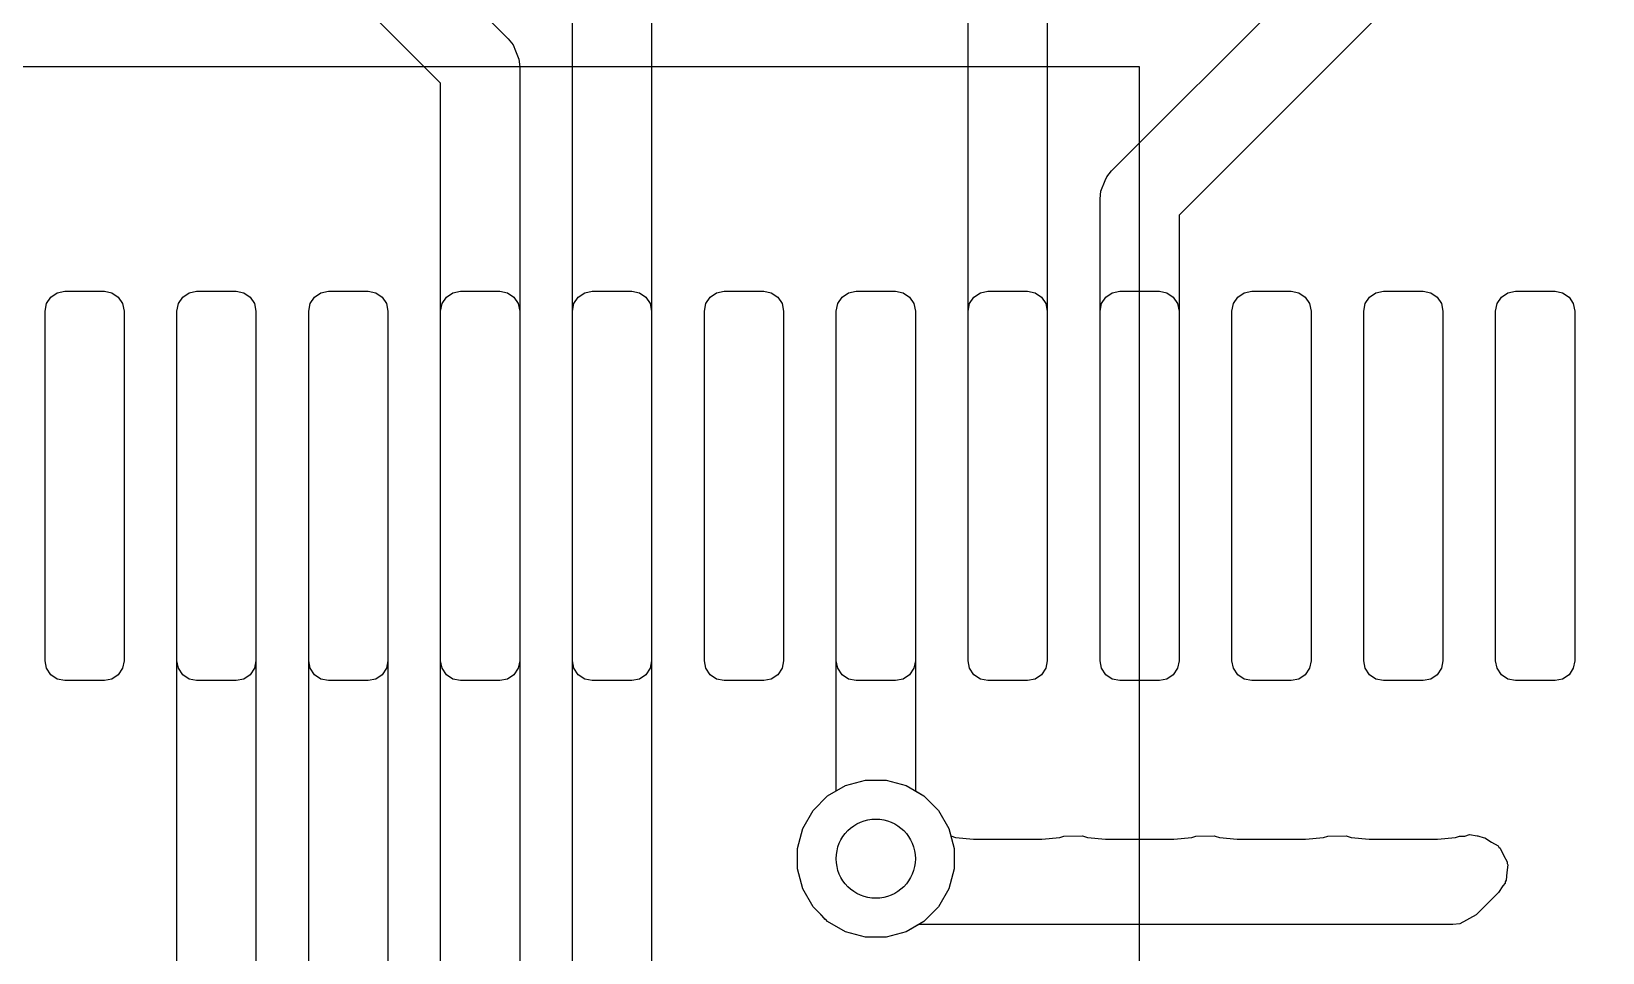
# Model space of a CAD drawing. Header units: inches. Extents: x 1.3 to 5.24, y -7.03 to -1.12.
# Drawn here: x 3.8307 to 4.0652, y -2.8683 to -2.7309 of the extents above; entities that cross this region are included whole.
import ezdxf

# ---------------------------------------------------------------- set-up
doc = ezdxf.new("R2010")
doc.units = ezdxf.units.IN
doc.header["$MEASUREMENT"] = 0
for name, color, linetype, true_color in [('B.Cu', 153, 'CONTINUOUS', 0x4d7fc4), ('F.Cu', 13, 'CONTINUOUS', 0xc83434), ('F.Mask', 201, 'CONTINUOUS', 0xd864ff), ('F.Paste', 253, 'CONTINUOUS', 0xb4a09a), ('In1.Cu', 91, 'CONTINUOUS', 0x7fc87f), ('In2.Cu', 33, 'CONTINUOUS', 0xce7d2c)]:
    doc.layers.add(name, color=color, linetype=linetype, true_color=true_color)

msp = doc.modelspace()

# ---------------------------------------------------------------- linework, layer by layer
at = {"layer": 'B.Cu'}
msp.add_circle((3.95669, -2.85433), 0.00591, dxfattribs=at)
at = {"layer": 'F.Cu', "linetype": 'CONTINUOUS'}
for p, q in [((3.99189, -2.75173), (4.09843, -2.64519)), ((3.98228, -2.64764), (3.98228, -2.77264)), ((3.97047, -2.77264), (3.97047, -2.65008)), ((4.10851, -2.65181), (4.00197, -2.75835)), ((3.88213, -2.71236), (3.90181, -2.73204)), ((3.92323, -2.71654), (3.92323, -2.77264)), ((3.91142, -2.77264), (3.91142, -2.71898)), ((3.89173, -2.73867), (3.87551, -2.72244)), ((3.90181, -2.73204), (3.90255, -2.73294)), ((3.90255, -2.73294), (3.90293, -2.73385)), ((3.90293, -2.73385), (3.90343, -2.73507)), ((3.90343, -2.73507), (3.90354, -2.73622)), ((3.90354, -2.73622), (3.90354, -2.77264)), ((3.89173, -2.77264), (3.89173, -2.73867)), ((3.99027, -2.75475), (3.99093, -2.75316)), ((3.99093, -2.75316), (3.99115, -2.75262)), ((3.99115, -2.75262), (3.99189, -2.75173)), ((3.99016, -2.75591), (3.99027, -2.75475)), ((3.99016, -2.77264), (3.99016, -2.75591)), ((4.00197, -2.75835), (4.00197, -2.77264)), ((3.83268, -2.77264), (3.8329, -2.77151)), ((3.8329, -2.77151), (3.83354, -2.77055)), ((3.83354, -2.77055), (3.8345, -2.76991)), ((3.8345, -2.76991), (3.83563, -2.76969)), ((3.83563, -2.76969), (3.84154, -2.76969)), ((3.84154, -2.76969), (3.84267, -2.76991)), ((3.84267, -2.76991), (3.84362, -2.77055)), ((3.84362, -2.77055), (3.84426, -2.77151)), ((3.84426, -2.77151), (3.84449, -2.77264)), ((3.85236, -2.77264), (3.85259, -2.77151)), ((3.85259, -2.77151), (3.85323, -2.77055)), ((3.85323, -2.77055), (3.85418, -2.76991)), ((3.85418, -2.76991), (3.85531, -2.76969)), ((3.85531, -2.76969), (3.86122, -2.76969)), ((3.86122, -2.76969), (3.86235, -2.76991)), ((3.86235, -2.76991), (3.86331, -2.77055)), ((3.86331, -2.77055), (3.86395, -2.77151)), ((3.86395, -2.77151), (3.86417, -2.77264)), ((3.87205, -2.77264), (3.87227, -2.77151)), ((3.87227, -2.77151), (3.87291, -2.77055)), ((3.87291, -2.77055), (3.87387, -2.76991)), ((3.87387, -2.76991), (3.875, -2.76969)), ((3.875, -2.76969), (3.88091, -2.76969)), ((3.88091, -2.76969), (3.88204, -2.76991)), ((3.88204, -2.76991), (3.88299, -2.77055)), ((3.88299, -2.77055), (3.88363, -2.77151)), ((3.88363, -2.77151), (3.88386, -2.77264)), ((3.9311, -2.77264), (3.93133, -2.77151)), ((3.93133, -2.77151), (3.93197, -2.77055)), ((3.93197, -2.77055), (3.93293, -2.76991)), ((3.93293, -2.76991), (3.93406, -2.76969)), ((3.93406, -2.76969), (3.93996, -2.76969)), ((3.93996, -2.76969), (3.94109, -2.76991)), ((3.94109, -2.76991), (3.94205, -2.77055)), ((3.94205, -2.77055), (3.94269, -2.77151)), ((3.94269, -2.77151), (3.94291, -2.77264)), ((3.95079, -2.77264), (3.95101, -2.77151)), ((3.95101, -2.77151), (3.95165, -2.77055)), ((3.95165, -2.77055), (3.95261, -2.76991)), ((3.95261, -2.76991), (3.95374, -2.76969)), ((3.95374, -2.76969), (3.95965, -2.76969)), ((3.95965, -2.76969), (3.96078, -2.76991)), ((3.96078, -2.76991), (3.96173, -2.77055)), ((3.96173, -2.77055), (3.96237, -2.77151)), ((3.96237, -2.77151), (3.9626, -2.77264)), ((4.00984, -2.77264), (4.01007, -2.77151)), ((4.01007, -2.77151), (4.01071, -2.77055)), ((4.01071, -2.77055), (4.01167, -2.76991)), ((4.01167, -2.76991), (4.0128, -2.76969)), ((4.0128, -2.76969), (4.0187, -2.76969)), ((4.0187, -2.76969), (4.01983, -2.76991)), ((4.01983, -2.76991), (4.02079, -2.77055)), ((4.02079, -2.77055), (4.02143, -2.77151)), ((4.02143, -2.77151), (4.02165, -2.77264)), ((4.02953, -2.77264), (4.02975, -2.77151)), ((4.02975, -2.77151), (4.03039, -2.77055)), ((4.03039, -2.77055), (4.03135, -2.76991)), ((4.03135, -2.76991), (4.03248, -2.76969)), ((4.03248, -2.76969), (4.03839, -2.76969)), ((4.03839, -2.76969), (4.03952, -2.76991)), ((4.03952, -2.76991), (4.04047, -2.77055)), ((4.04047, -2.77055), (4.04111, -2.77151)), ((4.04111, -2.77151), (4.04134, -2.77264)), ((4.04921, -2.77264), (4.04944, -2.77151)), ((4.04944, -2.77151), (4.05008, -2.77055)), ((4.05008, -2.77055), (4.05104, -2.76991)), ((4.05104, -2.76991), (4.05217, -2.76969)), ((4.05217, -2.76969), (4.05807, -2.76969)), ((4.05807, -2.76969), (4.0592, -2.76991)), ((4.0592, -2.76991), (4.06016, -2.77055)), ((4.06016, -2.77055), (4.0608, -2.77151)), ((4.0608, -2.77151), (4.06102, -2.77264)), ((3.83268, -2.8248), (3.83268, -2.77264)), ((3.84449, -2.77264), (3.84449, -2.8248)), ((3.85236, -2.79872), (3.85236, -2.77264)), ((3.86417, -2.77264), (3.86417, -2.79872)), ((3.87205, -2.79872), (3.87205, -2.77264)), ((3.88386, -2.77264), (3.88386, -2.79872)), ((3.89173, -2.79872), (3.89173, -2.77264)), ((3.90354, -2.77264), (3.90354, -2.79872)), ((3.91142, -2.79872), (3.91142, -2.77264)), ((3.92323, -2.77264), (3.92323, -2.79872)), ((3.9311, -2.8248), (3.9311, -2.77264)), ((3.94291, -2.77264), (3.94291, -2.8248)), ((3.95079, -2.79872), (3.95079, -2.77264)), ((3.9626, -2.77264), (3.9626, -2.79872)), ((3.97047, -2.8248), (3.97047, -2.77264)), ((3.98228, -2.77264), (3.98228, -2.8248)), ((3.99016, -2.8248), (3.99016, -2.77264)), ((4.00197, -2.77264), (4.00197, -2.8248)), ((4.00984, -2.8248), (4.00984, -2.77264)), ((4.02165, -2.77264), (4.02165, -2.8248)), ((4.02953, -2.8248), (4.02953, -2.77264)), ((4.04134, -2.77264), (4.04134, -2.8248)), ((4.04921, -2.8248), (4.04921, -2.77264)), ((4.06102, -2.77264), (4.06102, -2.8248)), ((3.85236, -2.87157), (3.85236, -2.79872)), ((3.86417, -2.79872), (3.86417, -2.87402)), ((3.87205, -2.89125), (3.87205, -2.79872)), ((3.88386, -2.79872), (3.88386, -2.8937)), ((3.89173, -2.90327), (3.89173, -2.79872)), ((3.90354, -2.79872), (3.90354, -2.90327)), ((3.91142, -2.87402), (3.91142, -2.79872)), ((3.92323, -2.79872), (3.92323, -2.87157)), ((3.95079, -2.84422), (3.95079, -2.79872)), ((3.9626, -2.79872), (3.9626, -2.84422)), ((3.8329, -2.82593), (3.83268, -2.8248)), ((3.83354, -2.82689), (3.8329, -2.82593)), ((3.84426, -2.82593), (3.84362, -2.82689)), ((3.84449, -2.8248), (3.84426, -2.82593)), ((3.93133, -2.82593), (3.9311, -2.8248)), ((3.93197, -2.82689), (3.93133, -2.82593)), ((3.94269, -2.82593), (3.94205, -2.82689)), ((3.94291, -2.8248), (3.94269, -2.82593)), ((3.9707, -2.82593), (3.97047, -2.8248)), ((3.97134, -2.82689), (3.9707, -2.82593)), ((3.98206, -2.82593), (3.98142, -2.82689)), ((3.98228, -2.8248), (3.98206, -2.82593)), ((3.99038, -2.82593), (3.99016, -2.8248)), ((3.99102, -2.82689), (3.99038, -2.82593)), ((4.00174, -2.82593), (4.0011, -2.82689)), ((4.00197, -2.8248), (4.00174, -2.82593)), ((4.01007, -2.82593), (4.00984, -2.8248)), ((4.01071, -2.82689), (4.01007, -2.82593)), ((4.02143, -2.82593), (4.02079, -2.82689)), ((4.02165, -2.8248), (4.02143, -2.82593)), ((4.02975, -2.82593), (4.02953, -2.8248)), ((4.03039, -2.82689), (4.02975, -2.82593)), ((4.04111, -2.82593), (4.04047, -2.82689)), ((4.04134, -2.8248), (4.04111, -2.82593)), ((4.04944, -2.82593), (4.04921, -2.8248)), ((4.05008, -2.82689), (4.04944, -2.82593)), ((4.0608, -2.82593), (4.06016, -2.82689)), ((4.06102, -2.8248), (4.0608, -2.82593)), ((3.8345, -2.82753), (3.83354, -2.82689)), ((3.83563, -2.82776), (3.8345, -2.82753)), ((3.84154, -2.82776), (3.83563, -2.82776)), ((3.84267, -2.82753), (3.84154, -2.82776)), ((3.84362, -2.82689), (3.84267, -2.82753)), ((3.93293, -2.82753), (3.93197, -2.82689)), ((3.93406, -2.82776), (3.93293, -2.82753)), ((3.93996, -2.82776), (3.93406, -2.82776)), ((3.94109, -2.82753), (3.93996, -2.82776)), ((3.94205, -2.82689), (3.94109, -2.82753)), ((3.9723, -2.82753), (3.97134, -2.82689)), ((3.97343, -2.82776), (3.9723, -2.82753)), ((3.97933, -2.82776), (3.97343, -2.82776)), ((3.98046, -2.82753), (3.97933, -2.82776)), ((3.98142, -2.82689), (3.98046, -2.82753)), ((3.99198, -2.82753), (3.99102, -2.82689)), ((3.99311, -2.82776), (3.99198, -2.82753)), ((3.99902, -2.82776), (3.99311, -2.82776)), ((4.00015, -2.82753), (3.99902, -2.82776)), ((4.0011, -2.82689), (4.00015, -2.82753)), ((4.01167, -2.82753), (4.01071, -2.82689)), ((4.0128, -2.82776), (4.01167, -2.82753)), ((4.0187, -2.82776), (4.0128, -2.82776)), ((4.01983, -2.82753), (4.0187, -2.82776)), ((4.02079, -2.82689), (4.01983, -2.82753)), ((4.03135, -2.82753), (4.03039, -2.82689)), ((4.03248, -2.82776), (4.03135, -2.82753)), ((4.03839, -2.82776), (4.03248, -2.82776)), ((4.03952, -2.82753), (4.03839, -2.82776)), ((4.04047, -2.82689), (4.03952, -2.82753)), ((4.05104, -2.82753), (4.05008, -2.82689)), ((4.05217, -2.82776), (4.05104, -2.82753)), ((4.05807, -2.82776), (4.05217, -2.82776)), ((4.0592, -2.82753), (4.05807, -2.82776)), ((4.06016, -2.82689), (4.0592, -2.82753)), ((3.9495, -2.84496), (3.95079, -2.84422)), ((3.9626, -2.84422), (3.96388, -2.84496)), ((3.94732, -2.84714), (3.9495, -2.84496)), ((3.96388, -2.84496), (3.96606, -2.84714)), ((3.94578, -2.84981), (3.94732, -2.84714)), ((3.96606, -2.84714), (3.9676, -2.84981)), ((3.94498, -2.85279), (3.94578, -2.84981)), ((3.9676, -2.84981), (3.96791, -2.85094)), ((3.96791, -2.85094), (3.9686, -2.85115)), ((3.9686, -2.85115), (3.97128, -2.8514)), ((3.97128, -2.8514), (3.97128, -2.8514)), ((3.97128, -2.8514), (3.98148, -2.8514)), ((3.98148, -2.8514), (3.98416, -2.85115)), ((3.98148, -2.8514), (3.98148, -2.8514)), ((3.98416, -2.85115), (3.98477, -2.85096)), ((3.98477, -2.85096), (3.98752, -2.85092)), ((3.98752, -2.85092), (3.98767, -2.85096)), ((3.98767, -2.85096), (3.98828, -2.85115)), ((3.98828, -2.85115), (3.99096, -2.8514)), ((3.99096, -2.8514), (3.99096, -2.8514)), ((3.99096, -2.8514), (4.00117, -2.8514)), ((4.00117, -2.8514), (4.00384, -2.85115)), ((4.00117, -2.8514), (4.00117, -2.8514)), ((4.00384, -2.85115), (4.00445, -2.85096)), ((4.00445, -2.85096), (4.0072, -2.85092)), ((4.0072, -2.85092), (4.00736, -2.85096)), ((4.00736, -2.85096), (4.00797, -2.85115)), ((4.00797, -2.85115), (4.01065, -2.8514)), ((4.01065, -2.8514), (4.01065, -2.8514)), ((4.01065, -2.8514), (4.02085, -2.8514)), ((4.02085, -2.8514), (4.02353, -2.85115)), ((4.02085, -2.8514), (4.02085, -2.8514)), ((4.02353, -2.85115), (4.02414, -2.85096)), ((4.02414, -2.85096), (4.02689, -2.85092)), ((4.02689, -2.85092), (4.02704, -2.85096)), ((4.02704, -2.85096), (4.02765, -2.85115)), ((4.02765, -2.85115), (4.03033, -2.8514)), ((4.03033, -2.8514), (4.03033, -2.8514)), ((4.03033, -2.8514), (4.04054, -2.8514)), ((4.04054, -2.8514), (4.04321, -2.85115)), ((4.04054, -2.8514), (4.04054, -2.8514)), ((4.04321, -2.85115), (4.04382, -2.85096)), ((4.04382, -2.85096), (4.04459, -2.85095)), ((4.04459, -2.85095), (4.04532, -2.85074)), ((4.04532, -2.85074), (4.04645, -2.85092)), ((4.04645, -2.85092), (4.04657, -2.85092)), ((4.04657, -2.85092), (4.04669, -2.85095)), ((4.04669, -2.85095), (4.04671, -2.85096)), ((4.04671, -2.85096), (4.04734, -2.85115)), ((4.04734, -2.85115), (4.04736, -2.85116)), ((4.04736, -2.85116), (4.04761, -2.85123)), ((4.04761, -2.85123), (4.04857, -2.85186)), ((3.94498, -2.85587), (3.94498, -2.85279)), ((4.04857, -2.85186), (4.04959, -2.85239)), ((4.04959, -2.85239), (4.04971, -2.85261)), ((4.04971, -2.85261), (4.04991, -2.85274)), ((4.04991, -2.85274), (4.05038, -2.85379)), ((4.05038, -2.85379), (4.05095, -2.85478)), ((3.94578, -2.85885), (3.94498, -2.85587)), ((4.05086, -2.85639), (4.0508, -2.85753)), ((4.05103, -2.85525), (4.05086, -2.85639)), ((4.05095, -2.85478), (4.05093, -2.85503)), ((4.05093, -2.85503), (4.05103, -2.85525)), ((4.05027, -2.85836), (4.04965, -2.85936)), ((4.05062, -2.85797), (4.05027, -2.85836)), ((4.05065, -2.85777), (4.05062, -2.85797)), ((4.0508, -2.85753), (4.05065, -2.85777)), ((3.94732, -2.86152), (3.94578, -2.85885)), ((4.04965, -2.85936), (4.04628, -2.86272)), ((3.94867, -2.86287), (3.94732, -2.86152)), ((3.94911, -2.86338), (3.94867, -2.86287)), ((3.94921, -2.86341), (3.94911, -2.86338)), ((3.9495, -2.8637), (3.94921, -2.86341)), ((4.04628, -2.86272), (4.04387, -2.86404)), ((3.95217, -2.86524), (3.9495, -2.8637)), ((3.95515, -2.86604), (3.95217, -2.86524)), ((3.96121, -2.86524), (3.95823, -2.86604)), ((3.9631, -2.86415), (3.96121, -2.86524)), ((4.04283, -2.86415), (3.9631, -2.86415)), ((4.04387, -2.86404), (4.04283, -2.86415)), ((3.95823, -2.86604), (3.95515, -2.86604))]:
    msp.add_line(p, q, dxfattribs=at)
at = {"layer": 'F.Cu'}
msp.add_circle((3.95669, -2.85433), 0.00591, dxfattribs=at)
at = {"layer": 'F.Mask', "linetype": 'CONTINUOUS'}
for p, q in [((3.83268, -2.77264), (3.8329, -2.77151)), ((3.8329, -2.77151), (3.83354, -2.77055)), ((3.83354, -2.77055), (3.8345, -2.76991)), ((3.8345, -2.76991), (3.83563, -2.76969)), ((3.83563, -2.76969), (3.84154, -2.76969)), ((3.84154, -2.76969), (3.84267, -2.76991)), ((3.84267, -2.76991), (3.84362, -2.77055)), ((3.84362, -2.77055), (3.84426, -2.77151)), ((3.84426, -2.77151), (3.84449, -2.77264)), ((3.85236, -2.77264), (3.85259, -2.77151)), ((3.85259, -2.77151), (3.85323, -2.77055)), ((3.85323, -2.77055), (3.85418, -2.76991)), ((3.85418, -2.76991), (3.85531, -2.76969)), ((3.85531, -2.76969), (3.86122, -2.76969)), ((3.86122, -2.76969), (3.86235, -2.76991)), ((3.86235, -2.76991), (3.86331, -2.77055)), ((3.86331, -2.77055), (3.86395, -2.77151)), ((3.86395, -2.77151), (3.86417, -2.77264)), ((3.87205, -2.77264), (3.87227, -2.77151)), ((3.87227, -2.77151), (3.87291, -2.77055)), ((3.87291, -2.77055), (3.87387, -2.76991)), ((3.87387, -2.76991), (3.875, -2.76969)), ((3.875, -2.76969), (3.88091, -2.76969)), ((3.88091, -2.76969), (3.88204, -2.76991)), ((3.88204, -2.76991), (3.88299, -2.77055)), ((3.88299, -2.77055), (3.88363, -2.77151)), ((3.88363, -2.77151), (3.88386, -2.77264)), ((3.89173, -2.77264), (3.89196, -2.77151)), ((3.89196, -2.77151), (3.8926, -2.77055)), ((3.8926, -2.77055), (3.89356, -2.76991)), ((3.89356, -2.76991), (3.89469, -2.76969)), ((3.89469, -2.76969), (3.90059, -2.76969)), ((3.90059, -2.76969), (3.90172, -2.76991)), ((3.90172, -2.76991), (3.90268, -2.77055)), ((3.90268, -2.77055), (3.90332, -2.77151)), ((3.90332, -2.77151), (3.90354, -2.77264)), ((3.91142, -2.77264), (3.91164, -2.77151)), ((3.91164, -2.77151), (3.91228, -2.77055)), ((3.91228, -2.77055), (3.91324, -2.76991)), ((3.91324, -2.76991), (3.91437, -2.76969)), ((3.91437, -2.76969), (3.92028, -2.76969)), ((3.92028, -2.76969), (3.92141, -2.76991)), ((3.92141, -2.76991), (3.92236, -2.77055)), ((3.92236, -2.77055), (3.923, -2.77151)), ((3.923, -2.77151), (3.92323, -2.77264)), ((3.9311, -2.77264), (3.93133, -2.77151)), ((3.93133, -2.77151), (3.93197, -2.77055)), ((3.93197, -2.77055), (3.93293, -2.76991)), ((3.93293, -2.76991), (3.93406, -2.76969)), ((3.93406, -2.76969), (3.93996, -2.76969)), ((3.93996, -2.76969), (3.94109, -2.76991)), ((3.94109, -2.76991), (3.94205, -2.77055)), ((3.94205, -2.77055), (3.94269, -2.77151)), ((3.94269, -2.77151), (3.94291, -2.77264)), ((3.95079, -2.77264), (3.95101, -2.77151)), ((3.95101, -2.77151), (3.95165, -2.77055)), ((3.95165, -2.77055), (3.95261, -2.76991)), ((3.95261, -2.76991), (3.95374, -2.76969)), ((3.95374, -2.76969), (3.95965, -2.76969)), ((3.95965, -2.76969), (3.96078, -2.76991)), ((3.96078, -2.76991), (3.96173, -2.77055)), ((3.96173, -2.77055), (3.96237, -2.77151)), ((3.96237, -2.77151), (3.9626, -2.77264)), ((3.97047, -2.77264), (3.9707, -2.77151)), ((3.9707, -2.77151), (3.97134, -2.77055)), ((3.97134, -2.77055), (3.9723, -2.76991)), ((3.9723, -2.76991), (3.97343, -2.76969)), ((3.97343, -2.76969), (3.97933, -2.76969)), ((3.97933, -2.76969), (3.98046, -2.76991)), ((3.98046, -2.76991), (3.98142, -2.77055)), ((3.98142, -2.77055), (3.98206, -2.77151)), ((3.98206, -2.77151), (3.98228, -2.77264)), ((3.99016, -2.77264), (3.99038, -2.77151)), ((3.99038, -2.77151), (3.99102, -2.77055)), ((3.99102, -2.77055), (3.99198, -2.76991)), ((3.99198, -2.76991), (3.99311, -2.76969)), ((3.99311, -2.76969), (3.99902, -2.76969)), ((3.99902, -2.76969), (4.00015, -2.76991)), ((4.00015, -2.76991), (4.0011, -2.77055)), ((4.0011, -2.77055), (4.00174, -2.77151)), ((4.00174, -2.77151), (4.00197, -2.77264)), ((4.00984, -2.77264), (4.01007, -2.77151)), ((4.01007, -2.77151), (4.01071, -2.77055)), ((4.01071, -2.77055), (4.01167, -2.76991)), ((4.01167, -2.76991), (4.0128, -2.76969)), ((4.0128, -2.76969), (4.0187, -2.76969)), ((4.0187, -2.76969), (4.01983, -2.76991)), ((4.01983, -2.76991), (4.02079, -2.77055)), ((4.02079, -2.77055), (4.02143, -2.77151)), ((4.02143, -2.77151), (4.02165, -2.77264)), ((4.02953, -2.77264), (4.02975, -2.77151)), ((4.02975, -2.77151), (4.03039, -2.77055)), ((4.03039, -2.77055), (4.03135, -2.76991)), ((4.03135, -2.76991), (4.03248, -2.76969)), ((4.03248, -2.76969), (4.03839, -2.76969)), ((4.03839, -2.76969), (4.03952, -2.76991)), ((4.03952, -2.76991), (4.04047, -2.77055)), ((4.04047, -2.77055), (4.04111, -2.77151)), ((4.04111, -2.77151), (4.04134, -2.77264)), ((4.04921, -2.77264), (4.04944, -2.77151)), ((4.04944, -2.77151), (4.05008, -2.77055)), ((4.05008, -2.77055), (4.05104, -2.76991)), ((4.05104, -2.76991), (4.05217, -2.76969)), ((4.05217, -2.76969), (4.05807, -2.76969)), ((4.05807, -2.76969), (4.0592, -2.76991)), ((4.0592, -2.76991), (4.06016, -2.77055)), ((4.06016, -2.77055), (4.0608, -2.77151)), ((4.0608, -2.77151), (4.06102, -2.77264)), ((3.83268, -2.8248), (3.83268, -2.77264)), ((3.84449, -2.77264), (3.84449, -2.8248)), ((3.85236, -2.8248), (3.85236, -2.77264)), ((3.86417, -2.77264), (3.86417, -2.8248)), ((3.87205, -2.8248), (3.87205, -2.77264)), ((3.88386, -2.77264), (3.88386, -2.8248)), ((3.89173, -2.8248), (3.89173, -2.77264)), ((3.90354, -2.77264), (3.90354, -2.8248)), ((3.91142, -2.8248), (3.91142, -2.77264)), ((3.92323, -2.77264), (3.92323, -2.8248)), ((3.9311, -2.8248), (3.9311, -2.77264)), ((3.94291, -2.77264), (3.94291, -2.8248)), ((3.95079, -2.8248), (3.95079, -2.77264)), ((3.9626, -2.77264), (3.9626, -2.8248)), ((3.97047, -2.8248), (3.97047, -2.77264)), ((3.98228, -2.77264), (3.98228, -2.8248)), ((3.99016, -2.8248), (3.99016, -2.77264)), ((4.00197, -2.77264), (4.00197, -2.8248)), ((4.00984, -2.8248), (4.00984, -2.77264)), ((4.02165, -2.77264), (4.02165, -2.8248)), ((4.02953, -2.8248), (4.02953, -2.77264)), ((4.04134, -2.77264), (4.04134, -2.8248)), ((4.04921, -2.8248), (4.04921, -2.77264)), ((4.06102, -2.77264), (4.06102, -2.8248)), ((3.8329, -2.82593), (3.83268, -2.8248)), ((3.83354, -2.82689), (3.8329, -2.82593)), ((3.84426, -2.82593), (3.84362, -2.82689)), ((3.84449, -2.8248), (3.84426, -2.82593)), ((3.85259, -2.82593), (3.85236, -2.8248)), ((3.85323, -2.82689), (3.85259, -2.82593)), ((3.86395, -2.82593), (3.86331, -2.82689)), ((3.86417, -2.8248), (3.86395, -2.82593)), ((3.87227, -2.82593), (3.87205, -2.8248)), ((3.87291, -2.82689), (3.87227, -2.82593)), ((3.88363, -2.82593), (3.88299, -2.82689)), ((3.88386, -2.8248), (3.88363, -2.82593)), ((3.89196, -2.82593), (3.89173, -2.8248)), ((3.8926, -2.82689), (3.89196, -2.82593)), ((3.90332, -2.82593), (3.90268, -2.82689)), ((3.90354, -2.8248), (3.90332, -2.82593)), ((3.91164, -2.82593), (3.91142, -2.8248)), ((3.91228, -2.82689), (3.91164, -2.82593)), ((3.923, -2.82593), (3.92236, -2.82689)), ((3.92323, -2.8248), (3.923, -2.82593)), ((3.93133, -2.82593), (3.9311, -2.8248)), ((3.93197, -2.82689), (3.93133, -2.82593)), ((3.94269, -2.82593), (3.94205, -2.82689)), ((3.94291, -2.8248), (3.94269, -2.82593)), ((3.95101, -2.82593), (3.95079, -2.8248)), ((3.95165, -2.82689), (3.95101, -2.82593)), ((3.96237, -2.82593), (3.96173, -2.82689)), ((3.9626, -2.8248), (3.96237, -2.82593)), ((3.9707, -2.82593), (3.97047, -2.8248)), ((3.97134, -2.82689), (3.9707, -2.82593)), ((3.98206, -2.82593), (3.98142, -2.82689)), ((3.98228, -2.8248), (3.98206, -2.82593)), ((3.99038, -2.82593), (3.99016, -2.8248)), ((3.99102, -2.82689), (3.99038, -2.82593)), ((4.00174, -2.82593), (4.0011, -2.82689)), ((4.00197, -2.8248), (4.00174, -2.82593)), ((4.01007, -2.82593), (4.00984, -2.8248)), ((4.01071, -2.82689), (4.01007, -2.82593)), ((4.02143, -2.82593), (4.02079, -2.82689)), ((4.02165, -2.8248), (4.02143, -2.82593)), ((4.02975, -2.82593), (4.02953, -2.8248)), ((4.03039, -2.82689), (4.02975, -2.82593)), ((4.04111, -2.82593), (4.04047, -2.82689)), ((4.04134, -2.8248), (4.04111, -2.82593)), ((4.04944, -2.82593), (4.04921, -2.8248)), ((4.05008, -2.82689), (4.04944, -2.82593)), ((4.0608, -2.82593), (4.06016, -2.82689)), ((4.06102, -2.8248), (4.0608, -2.82593)), ((3.8345, -2.82753), (3.83354, -2.82689)), ((3.83563, -2.82776), (3.8345, -2.82753)), ((3.84154, -2.82776), (3.83563, -2.82776)), ((3.84267, -2.82753), (3.84154, -2.82776)), ((3.84362, -2.82689), (3.84267, -2.82753)), ((3.85418, -2.82753), (3.85323, -2.82689)), ((3.85531, -2.82776), (3.85418, -2.82753)), ((3.86122, -2.82776), (3.85531, -2.82776)), ((3.86235, -2.82753), (3.86122, -2.82776)), ((3.86331, -2.82689), (3.86235, -2.82753)), ((3.87387, -2.82753), (3.87291, -2.82689)), ((3.875, -2.82776), (3.87387, -2.82753)), ((3.88091, -2.82776), (3.875, -2.82776)), ((3.88204, -2.82753), (3.88091, -2.82776)), ((3.88299, -2.82689), (3.88204, -2.82753)), ((3.89356, -2.82753), (3.8926, -2.82689)), ((3.89469, -2.82776), (3.89356, -2.82753)), ((3.90059, -2.82776), (3.89469, -2.82776)), ((3.90172, -2.82753), (3.90059, -2.82776)), ((3.90268, -2.82689), (3.90172, -2.82753)), ((3.91324, -2.82753), (3.91228, -2.82689)), ((3.91437, -2.82776), (3.91324, -2.82753)), ((3.92028, -2.82776), (3.91437, -2.82776)), ((3.92141, -2.82753), (3.92028, -2.82776)), ((3.92236, -2.82689), (3.92141, -2.82753)), ((3.93293, -2.82753), (3.93197, -2.82689)), ((3.93406, -2.82776), (3.93293, -2.82753)), ((3.93996, -2.82776), (3.93406, -2.82776)), ((3.94109, -2.82753), (3.93996, -2.82776)), ((3.94205, -2.82689), (3.94109, -2.82753)), ((3.95261, -2.82753), (3.95165, -2.82689)), ((3.95374, -2.82776), (3.95261, -2.82753)), ((3.95965, -2.82776), (3.95374, -2.82776)), ((3.96078, -2.82753), (3.95965, -2.82776)), ((3.96173, -2.82689), (3.96078, -2.82753)), ((3.9723, -2.82753), (3.97134, -2.82689)), ((3.97343, -2.82776), (3.9723, -2.82753)), ((3.97933, -2.82776), (3.97343, -2.82776)), ((3.98046, -2.82753), (3.97933, -2.82776)), ((3.98142, -2.82689), (3.98046, -2.82753)), ((3.99198, -2.82753), (3.99102, -2.82689)), ((3.99311, -2.82776), (3.99198, -2.82753)), ((3.99902, -2.82776), (3.99311, -2.82776)), ((4.00015, -2.82753), (3.99902, -2.82776)), ((4.0011, -2.82689), (4.00015, -2.82753)), ((4.01167, -2.82753), (4.01071, -2.82689)), ((4.0128, -2.82776), (4.01167, -2.82753)), ((4.0187, -2.82776), (4.0128, -2.82776)), ((4.01983, -2.82753), (4.0187, -2.82776)), ((4.02079, -2.82689), (4.01983, -2.82753)), ((4.03135, -2.82753), (4.03039, -2.82689)), ((4.03248, -2.82776), (4.03135, -2.82753)), ((4.03839, -2.82776), (4.03248, -2.82776)), ((4.03952, -2.82753), (4.03839, -2.82776)), ((4.04047, -2.82689), (4.03952, -2.82753)), ((4.05104, -2.82753), (4.05008, -2.82689)), ((4.05217, -2.82776), (4.05104, -2.82753)), ((4.05807, -2.82776), (4.05217, -2.82776)), ((4.0592, -2.82753), (4.05807, -2.82776)), ((4.06016, -2.82689), (4.0592, -2.82753))]:
    msp.add_line(p, q, dxfattribs=at)
at = {"layer": 'F.Paste', "linetype": 'CONTINUOUS'}
for p, q in [((3.83268, -2.77264), (3.8329, -2.77151)), ((3.8329, -2.77151), (3.83354, -2.77055)), ((3.83354, -2.77055), (3.8345, -2.76991)), ((3.8345, -2.76991), (3.83563, -2.76969)), ((3.83563, -2.76969), (3.84154, -2.76969)), ((3.84154, -2.76969), (3.84267, -2.76991)), ((3.84267, -2.76991), (3.84362, -2.77055)), ((3.84362, -2.77055), (3.84426, -2.77151)), ((3.84426, -2.77151), (3.84449, -2.77264)), ((3.85236, -2.77264), (3.85259, -2.77151)), ((3.85259, -2.77151), (3.85323, -2.77055)), ((3.85323, -2.77055), (3.85418, -2.76991)), ((3.85418, -2.76991), (3.85531, -2.76969)), ((3.85531, -2.76969), (3.86122, -2.76969)), ((3.86122, -2.76969), (3.86235, -2.76991)), ((3.86235, -2.76991), (3.86331, -2.77055)), ((3.86331, -2.77055), (3.86395, -2.77151)), ((3.86395, -2.77151), (3.86417, -2.77264)), ((3.87205, -2.77264), (3.87227, -2.77151)), ((3.87227, -2.77151), (3.87291, -2.77055)), ((3.87291, -2.77055), (3.87387, -2.76991)), ((3.87387, -2.76991), (3.875, -2.76969)), ((3.875, -2.76969), (3.88091, -2.76969)), ((3.88091, -2.76969), (3.88204, -2.76991)), ((3.88204, -2.76991), (3.88299, -2.77055)), ((3.88299, -2.77055), (3.88363, -2.77151)), ((3.88363, -2.77151), (3.88386, -2.77264)), ((3.89173, -2.77264), (3.89196, -2.77151)), ((3.89196, -2.77151), (3.8926, -2.77055)), ((3.8926, -2.77055), (3.89356, -2.76991)), ((3.89356, -2.76991), (3.89469, -2.76969)), ((3.89469, -2.76969), (3.90059, -2.76969)), ((3.90059, -2.76969), (3.90172, -2.76991)), ((3.90172, -2.76991), (3.90268, -2.77055)), ((3.90268, -2.77055), (3.90332, -2.77151)), ((3.90332, -2.77151), (3.90354, -2.77264)), ((3.91142, -2.77264), (3.91164, -2.77151)), ((3.91164, -2.77151), (3.91228, -2.77055)), ((3.91228, -2.77055), (3.91324, -2.76991)), ((3.91324, -2.76991), (3.91437, -2.76969)), ((3.91437, -2.76969), (3.92028, -2.76969)), ((3.92028, -2.76969), (3.92141, -2.76991)), ((3.92141, -2.76991), (3.92236, -2.77055)), ((3.92236, -2.77055), (3.923, -2.77151)), ((3.923, -2.77151), (3.92323, -2.77264)), ((3.9311, -2.77264), (3.93133, -2.77151)), ((3.93133, -2.77151), (3.93197, -2.77055)), ((3.93197, -2.77055), (3.93293, -2.76991)), ((3.93293, -2.76991), (3.93406, -2.76969)), ((3.93406, -2.76969), (3.93996, -2.76969)), ((3.93996, -2.76969), (3.94109, -2.76991)), ((3.94109, -2.76991), (3.94205, -2.77055)), ((3.94205, -2.77055), (3.94269, -2.77151)), ((3.94269, -2.77151), (3.94291, -2.77264)), ((3.95079, -2.77264), (3.95101, -2.77151)), ((3.95101, -2.77151), (3.95165, -2.77055)), ((3.95165, -2.77055), (3.95261, -2.76991)), ((3.95261, -2.76991), (3.95374, -2.76969)), ((3.95374, -2.76969), (3.95965, -2.76969)), ((3.95965, -2.76969), (3.96078, -2.76991)), ((3.96078, -2.76991), (3.96173, -2.77055)), ((3.96173, -2.77055), (3.96237, -2.77151)), ((3.96237, -2.77151), (3.9626, -2.77264)), ((3.97047, -2.77264), (3.9707, -2.77151)), ((3.9707, -2.77151), (3.97134, -2.77055)), ((3.97134, -2.77055), (3.9723, -2.76991)), ((3.9723, -2.76991), (3.97343, -2.76969)), ((3.97343, -2.76969), (3.97933, -2.76969)), ((3.97933, -2.76969), (3.98046, -2.76991)), ((3.98046, -2.76991), (3.98142, -2.77055)), ((3.98142, -2.77055), (3.98206, -2.77151)), ((3.98206, -2.77151), (3.98228, -2.77264)), ((3.99016, -2.77264), (3.99038, -2.77151)), ((3.99038, -2.77151), (3.99102, -2.77055)), ((3.99102, -2.77055), (3.99198, -2.76991)), ((3.99198, -2.76991), (3.99311, -2.76969)), ((3.99311, -2.76969), (3.99902, -2.76969)), ((3.99902, -2.76969), (4.00015, -2.76991)), ((4.00015, -2.76991), (4.0011, -2.77055)), ((4.0011, -2.77055), (4.00174, -2.77151)), ((4.00174, -2.77151), (4.00197, -2.77264)), ((4.00984, -2.77264), (4.01007, -2.77151)), ((4.01007, -2.77151), (4.01071, -2.77055)), ((4.01071, -2.77055), (4.01167, -2.76991)), ((4.01167, -2.76991), (4.0128, -2.76969)), ((4.0128, -2.76969), (4.0187, -2.76969)), ((4.0187, -2.76969), (4.01983, -2.76991)), ((4.01983, -2.76991), (4.02079, -2.77055)), ((4.02079, -2.77055), (4.02143, -2.77151)), ((4.02143, -2.77151), (4.02165, -2.77264)), ((4.02953, -2.77264), (4.02975, -2.77151)), ((4.02975, -2.77151), (4.03039, -2.77055)), ((4.03039, -2.77055), (4.03135, -2.76991)), ((4.03135, -2.76991), (4.03248, -2.76969)), ((4.03248, -2.76969), (4.03839, -2.76969)), ((4.03839, -2.76969), (4.03952, -2.76991)), ((4.03952, -2.76991), (4.04047, -2.77055)), ((4.04047, -2.77055), (4.04111, -2.77151)), ((4.04111, -2.77151), (4.04134, -2.77264)), ((4.04921, -2.77264), (4.04944, -2.77151)), ((4.04944, -2.77151), (4.05008, -2.77055)), ((4.05008, -2.77055), (4.05104, -2.76991)), ((4.05104, -2.76991), (4.05217, -2.76969)), ((4.05217, -2.76969), (4.05807, -2.76969)), ((4.05807, -2.76969), (4.0592, -2.76991)), ((4.0592, -2.76991), (4.06016, -2.77055)), ((4.06016, -2.77055), (4.0608, -2.77151)), ((4.0608, -2.77151), (4.06102, -2.77264)), ((3.83268, -2.8248), (3.83268, -2.77264)), ((3.84449, -2.77264), (3.84449, -2.8248)), ((3.85236, -2.8248), (3.85236, -2.77264)), ((3.86417, -2.77264), (3.86417, -2.8248)), ((3.87205, -2.8248), (3.87205, -2.77264)), ((3.88386, -2.77264), (3.88386, -2.8248)), ((3.89173, -2.8248), (3.89173, -2.77264)), ((3.90354, -2.77264), (3.90354, -2.8248)), ((3.91142, -2.8248), (3.91142, -2.77264)), ((3.92323, -2.77264), (3.92323, -2.8248)), ((3.9311, -2.8248), (3.9311, -2.77264)), ((3.94291, -2.77264), (3.94291, -2.8248)), ((3.95079, -2.8248), (3.95079, -2.77264)), ((3.9626, -2.77264), (3.9626, -2.8248)), ((3.97047, -2.8248), (3.97047, -2.77264)), ((3.98228, -2.77264), (3.98228, -2.8248)), ((3.99016, -2.8248), (3.99016, -2.77264)), ((4.00197, -2.77264), (4.00197, -2.8248)), ((4.00984, -2.8248), (4.00984, -2.77264)), ((4.02165, -2.77264), (4.02165, -2.8248)), ((4.02953, -2.8248), (4.02953, -2.77264)), ((4.04134, -2.77264), (4.04134, -2.8248)), ((4.04921, -2.8248), (4.04921, -2.77264)), ((4.06102, -2.77264), (4.06102, -2.8248)), ((3.8329, -2.82593), (3.83268, -2.8248)), ((3.83354, -2.82689), (3.8329, -2.82593)), ((3.84426, -2.82593), (3.84362, -2.82689)), ((3.84449, -2.8248), (3.84426, -2.82593)), ((3.85259, -2.82593), (3.85236, -2.8248)), ((3.85323, -2.82689), (3.85259, -2.82593)), ((3.86395, -2.82593), (3.86331, -2.82689)), ((3.86417, -2.8248), (3.86395, -2.82593)), ((3.87227, -2.82593), (3.87205, -2.8248)), ((3.87291, -2.82689), (3.87227, -2.82593)), ((3.88363, -2.82593), (3.88299, -2.82689)), ((3.88386, -2.8248), (3.88363, -2.82593)), ((3.89196, -2.82593), (3.89173, -2.8248)), ((3.8926, -2.82689), (3.89196, -2.82593)), ((3.90332, -2.82593), (3.90268, -2.82689)), ((3.90354, -2.8248), (3.90332, -2.82593)), ((3.91164, -2.82593), (3.91142, -2.8248)), ((3.91228, -2.82689), (3.91164, -2.82593)), ((3.923, -2.82593), (3.92236, -2.82689)), ((3.92323, -2.8248), (3.923, -2.82593)), ((3.93133, -2.82593), (3.9311, -2.8248)), ((3.93197, -2.82689), (3.93133, -2.82593)), ((3.94269, -2.82593), (3.94205, -2.82689)), ((3.94291, -2.8248), (3.94269, -2.82593)), ((3.95101, -2.82593), (3.95079, -2.8248)), ((3.95165, -2.82689), (3.95101, -2.82593)), ((3.96237, -2.82593), (3.96173, -2.82689)), ((3.9626, -2.8248), (3.96237, -2.82593)), ((3.9707, -2.82593), (3.97047, -2.8248)), ((3.97134, -2.82689), (3.9707, -2.82593)), ((3.98206, -2.82593), (3.98142, -2.82689)), ((3.98228, -2.8248), (3.98206, -2.82593)), ((3.99038, -2.82593), (3.99016, -2.8248)), ((3.99102, -2.82689), (3.99038, -2.82593)), ((4.00174, -2.82593), (4.0011, -2.82689)), ((4.00197, -2.8248), (4.00174, -2.82593)), ((4.01007, -2.82593), (4.00984, -2.8248)), ((4.01071, -2.82689), (4.01007, -2.82593)), ((4.02143, -2.82593), (4.02079, -2.82689)), ((4.02165, -2.8248), (4.02143, -2.82593)), ((4.02975, -2.82593), (4.02953, -2.8248)), ((4.03039, -2.82689), (4.02975, -2.82593)), ((4.04111, -2.82593), (4.04047, -2.82689)), ((4.04134, -2.8248), (4.04111, -2.82593)), ((4.04944, -2.82593), (4.04921, -2.8248)), ((4.05008, -2.82689), (4.04944, -2.82593)), ((4.0608, -2.82593), (4.06016, -2.82689)), ((4.06102, -2.8248), (4.0608, -2.82593)), ((3.8345, -2.82753), (3.83354, -2.82689)), ((3.83563, -2.82776), (3.8345, -2.82753)), ((3.84154, -2.82776), (3.83563, -2.82776)), ((3.84267, -2.82753), (3.84154, -2.82776)), ((3.84362, -2.82689), (3.84267, -2.82753)), ((3.85418, -2.82753), (3.85323, -2.82689)), ((3.85531, -2.82776), (3.85418, -2.82753)), ((3.86122, -2.82776), (3.85531, -2.82776)), ((3.86235, -2.82753), (3.86122, -2.82776)), ((3.86331, -2.82689), (3.86235, -2.82753)), ((3.87387, -2.82753), (3.87291, -2.82689)), ((3.875, -2.82776), (3.87387, -2.82753)), ((3.88091, -2.82776), (3.875, -2.82776)), ((3.88204, -2.82753), (3.88091, -2.82776)), ((3.88299, -2.82689), (3.88204, -2.82753)), ((3.89356, -2.82753), (3.8926, -2.82689)), ((3.89469, -2.82776), (3.89356, -2.82753)), ((3.90059, -2.82776), (3.89469, -2.82776)), ((3.90172, -2.82753), (3.90059, -2.82776)), ((3.90268, -2.82689), (3.90172, -2.82753)), ((3.91324, -2.82753), (3.91228, -2.82689)), ((3.91437, -2.82776), (3.91324, -2.82753)), ((3.92028, -2.82776), (3.91437, -2.82776)), ((3.92141, -2.82753), (3.92028, -2.82776)), ((3.92236, -2.82689), (3.92141, -2.82753)), ((3.93293, -2.82753), (3.93197, -2.82689)), ((3.93406, -2.82776), (3.93293, -2.82753)), ((3.93996, -2.82776), (3.93406, -2.82776)), ((3.94109, -2.82753), (3.93996, -2.82776)), ((3.94205, -2.82689), (3.94109, -2.82753)), ((3.95261, -2.82753), (3.95165, -2.82689)), ((3.95374, -2.82776), (3.95261, -2.82753)), ((3.95965, -2.82776), (3.95374, -2.82776)), ((3.96078, -2.82753), (3.95965, -2.82776)), ((3.96173, -2.82689), (3.96078, -2.82753)), ((3.9723, -2.82753), (3.97134, -2.82689)), ((3.97343, -2.82776), (3.9723, -2.82753)), ((3.97933, -2.82776), (3.97343, -2.82776)), ((3.98046, -2.82753), (3.97933, -2.82776)), ((3.98142, -2.82689), (3.98046, -2.82753)), ((3.99198, -2.82753), (3.99102, -2.82689)), ((3.99311, -2.82776), (3.99198, -2.82753)), ((3.99902, -2.82776), (3.99311, -2.82776)), ((4.00015, -2.82753), (3.99902, -2.82776)), ((4.0011, -2.82689), (4.00015, -2.82753)), ((4.01167, -2.82753), (4.01071, -2.82689)), ((4.0128, -2.82776), (4.01167, -2.82753)), ((4.0187, -2.82776), (4.0128, -2.82776)), ((4.01983, -2.82753), (4.0187, -2.82776)), ((4.02079, -2.82689), (4.01983, -2.82753)), ((4.03135, -2.82753), (4.03039, -2.82689)), ((4.03248, -2.82776), (4.03135, -2.82753)), ((4.03839, -2.82776), (4.03248, -2.82776)), ((4.03952, -2.82753), (4.03839, -2.82776)), ((4.04047, -2.82689), (4.03952, -2.82753)), ((4.05104, -2.82753), (4.05008, -2.82689)), ((4.05217, -2.82776), (4.05104, -2.82753)), ((4.05807, -2.82776), (4.05217, -2.82776)), ((4.0592, -2.82753), (4.05807, -2.82776)), ((4.06016, -2.82689), (4.0592, -2.82753))]:
    msp.add_line(p, q, dxfattribs=at)
at = {"layer": 'In1.Cu', "linetype": 'CONTINUOUS'}
for p, q in [((3.9495, -2.84496), (3.95217, -2.84342)), ((3.95217, -2.84342), (3.95515, -2.84262)), ((3.95515, -2.84262), (3.95823, -2.84262)), ((3.95823, -2.84262), (3.96121, -2.84342)), ((3.96121, -2.84342), (3.96388, -2.84496)), ((3.94732, -2.84714), (3.9495, -2.84496)), ((3.96388, -2.84496), (3.96606, -2.84714)), ((3.94578, -2.84981), (3.94732, -2.84714)), ((3.96606, -2.84714), (3.9676, -2.84981)), ((3.94498, -2.85279), (3.94578, -2.84981)), ((3.9676, -2.84981), (3.9684, -2.85279)), ((3.94498, -2.85587), (3.94498, -2.85279)), ((3.9684, -2.85279), (3.9684, -2.85587)), ((3.94578, -2.85885), (3.94498, -2.85587)), ((3.9684, -2.85587), (3.9676, -2.85885)), ((3.94732, -2.86152), (3.94578, -2.85885)), ((3.9676, -2.85885), (3.96606, -2.86152)), ((3.9495, -2.8637), (3.94732, -2.86152)), ((3.96606, -2.86152), (3.96388, -2.8637)), ((3.95217, -2.86524), (3.9495, -2.8637)), ((3.95515, -2.86604), (3.95217, -2.86524)), ((3.96121, -2.86524), (3.95823, -2.86604)), ((3.96388, -2.8637), (3.96121, -2.86524)), ((3.95823, -2.86604), (3.95515, -2.86604))]:
    msp.add_line(p, q, dxfattribs=at)
at = {"layer": 'In1.Cu'}
msp.add_circle((3.95669, -2.85433), 0.00591, dxfattribs=at)
at = {"layer": 'In2.Cu', "linetype": 'CONTINUOUS'}
for p, q in [((3.99606, -2.73622), (3.77953, -2.73622)), ((3.99606, -3.40551), (3.99606, -2.73622)), ((3.9495, -2.84496), (3.95217, -2.84342)), ((3.95217, -2.84342), (3.95515, -2.84262)), ((3.95515, -2.84262), (3.95823, -2.84262)), ((3.95823, -2.84262), (3.96121, -2.84342)), ((3.96121, -2.84342), (3.96388, -2.84496)), ((3.94732, -2.84714), (3.9495, -2.84496)), ((3.96388, -2.84496), (3.96606, -2.84714)), ((3.94578, -2.84981), (3.94732, -2.84714)), ((3.96606, -2.84714), (3.9676, -2.84981)), ((3.94498, -2.85279), (3.94578, -2.84981)), ((3.9676, -2.84981), (3.9684, -2.85279)), ((3.94498, -2.85587), (3.94498, -2.85279)), ((3.9684, -2.85279), (3.9684, -2.85587)), ((3.94578, -2.85885), (3.94498, -2.85587)), ((3.9684, -2.85587), (3.9676, -2.85885)), ((3.94732, -2.86152), (3.94578, -2.85885)), ((3.9676, -2.85885), (3.96606, -2.86152)), ((3.9495, -2.8637), (3.94732, -2.86152)), ((3.96606, -2.86152), (3.96388, -2.8637)), ((3.95217, -2.86524), (3.9495, -2.8637)), ((3.95515, -2.86604), (3.95217, -2.86524)), ((3.96121, -2.86524), (3.95823, -2.86604)), ((3.96388, -2.8637), (3.96121, -2.86524)), ((3.95823, -2.86604), (3.95515, -2.86604))]:
    msp.add_line(p, q, dxfattribs=at)
at = {"layer": 'In2.Cu'}
msp.add_circle((3.95669, -2.85433), 0.00591, dxfattribs=at)

doc.saveas('drawing.dxf')
